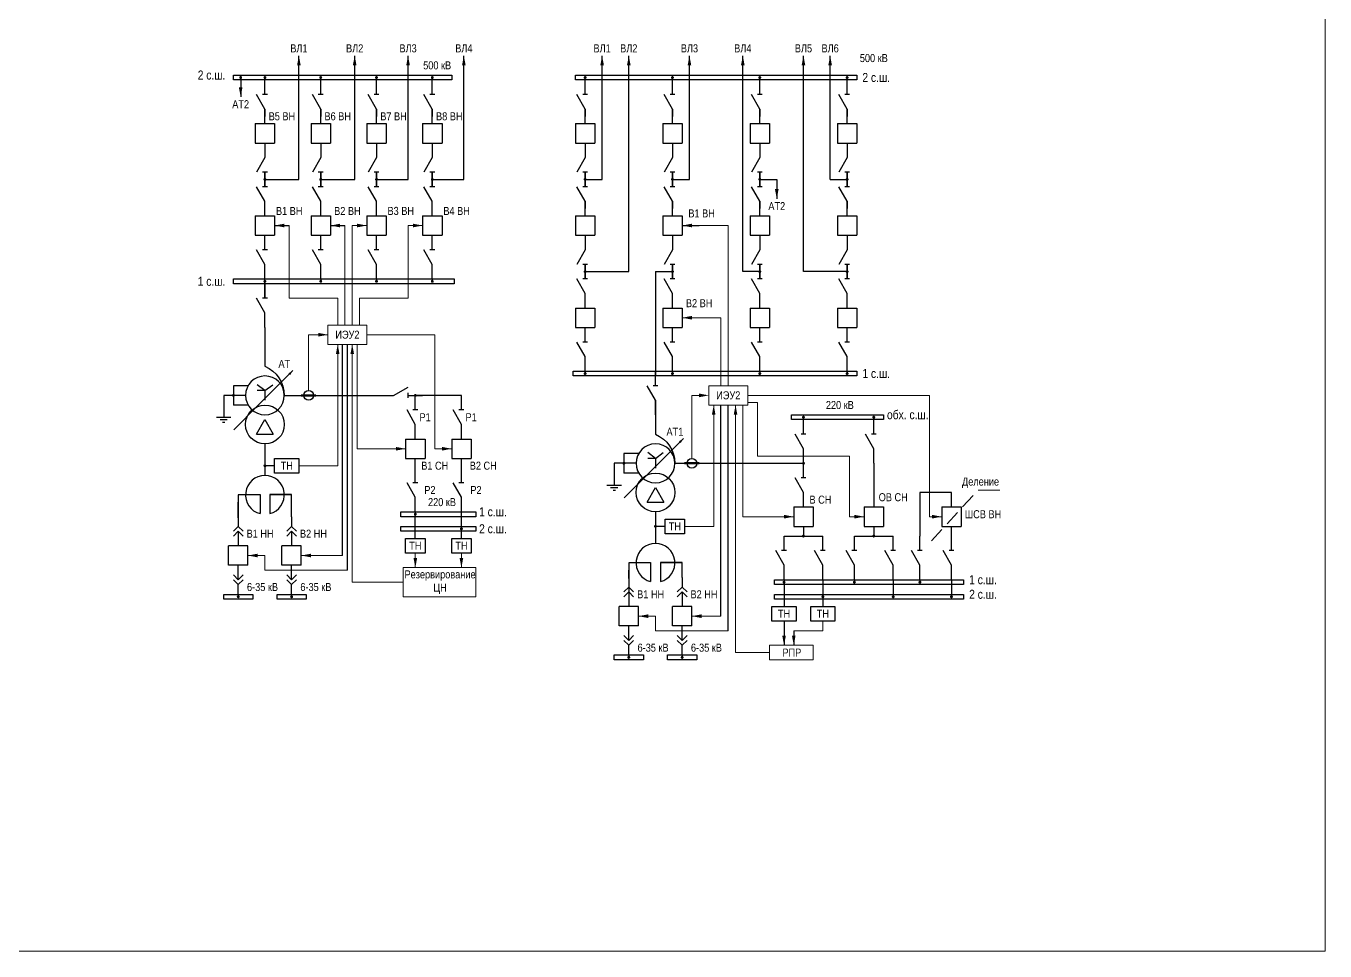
# Model space of a CAD drawing. Header units: millimetres. Extents: x 5769 to 10700, y 4225 to 6895.
# Drawn here: x 7390 to 7926, y 4225 to 4606 of the extents above; entities that cross this region are included whole.
import ezdxf
from ezdxf.enums import TextEntityAlignment as Align

# ---------------------------------------------------------------- set-up
doc = ezdxf.new("R2010")
doc.units = ezdxf.units.MM
doc.linetypes.add('HIDDEN', pattern=[9.525, 6.35, -3.175])
doc.layers.add('Основная', color=7, linetype='Continuous', lineweight=30)
doc.layers.add('Тонкая', color=7, linetype='Continuous', lineweight=13)
doc.styles.add('Narrow', font='ARIALN.TTF')
doc.styles.add('Вывод', font='tahoma.ttf', dxfattribs={"height": 2.5})
doc.styles.add('Компонент', font='ARIALN.TTF', dxfattribs={"height": 3.5})

# ---------------------------------------------------------------- blocks, each defined once
blk = doc.blocks.new('*U32')
at = {"color": 0}
blk.add_line((0, 0), (6, 3.43), dxfattribs=at)
blk = doc.blocks.new('*U23')
at = {"color": 0}
blk.add_line((0, -1), (0, 1), dxfattribs=at)
blk = doc.blocks.new('*U21')
at = {"color": 0}
for p, q in [((0, 3), (0, 9)), ((0, -9), (0, -3))]:
    blk.add_line(p, q, dxfattribs=at)
at = {"color": 0, "ltscale": 0.25, "rotation": 89.99999999999999}
for name, p in [('*U32', (0, -3)), ('*U23', (0, 3))]:
    blk.add_blockref(name, p, dxfattribs=at)
at = {"layer": 'Основная'}
for tag, height, style, p in [('В1', 2.5, 'Вывод', (2, 7)), ('ОУ', 3.5, 'Компонент', (-12, 0)), ('В2', 2.5, 'Вывод', (2, -7))]:
    blk.add_attdef(tag, text='', height=height, dxfattribs=dict(at, style=style)).set_placement(p, align=Align.MIDDLE_CENTER)
blk = doc.blocks.new('*U29')
at = {"color": 0}
for p, q in [((0, 0), (-8, 0)), ((-8, -8), (-8, 0)), ((0, -8), (0, 0)), ((0, -8), (-8, -8))]:
    blk.add_line(p, q, dxfattribs=at)
at = {"layer": 'Основная', "style": 'Компонент'}
blk.add_attdef('ОУ', text='', height=3.5, dxfattribs=at).set_placement((-15, -3), align=Align.MIDDLE_CENTER)
blk = doc.blocks.new('*U35')
at = {"color": 0}
for p, q in [((0, 9), (0, 3)), ((0, -3), (0, -9))]:
    blk.add_line(p, q, dxfattribs=at)
at = {"color": 0, "ltscale": 0.25, "xscale": -1, "rotation": 90}
for name, p in [('*U32', (0, 3)), ('*U23', (0, -3))]:
    blk.add_blockref(name, p, dxfattribs=at)
at = {"layer": 'Основная'}
for tag, height, style, p in [('В2', 2.5, 'Вывод', (2, 7)), ('ОУ', 3.5, 'Компонент', (-12, 0)), ('В1', 2.5, 'Вывод', (2, -7))]:
    blk.add_attdef(tag, text='', height=height, dxfattribs=dict(at, style=style)).set_placement(p, align=Align.MIDDLE_CENTER)
blk = doc.blocks.new('*U14')
at = {"ltscale": 0.25}
for p, q in [((-3.46, -4), (0, 2)), ((0, 2), (3.46, -4)), ((-3.46, -4), (3.46, -4))]:
    blk.add_line(p, q, dxfattribs=at)
blk.add_circle((0, 0), 8, dxfattribs=at)
at = {"layer": 'Основная', "style": 'Компонент'}
blk.add_attdef('ОУ', text='', height=3.5, dxfattribs=at).set_placement((17, 0), align=Align.MIDDLE_CENTER)
blk = doc.blocks.new('*U15')
at = {"ltscale": 0.25}
for p, q in [((0, 0), (-20, 0)), ((14.44, 0), (0, 0))]:
    blk.add_line(p, q, dxfattribs=at)
blk.add_lwpolyline([(-18, 0, 1, 0, 0), (-20, 0, 0, 0, 0)], format="xyseb", dxfattribs=at)
at = {"layer": 'Основная', "style": 'Вывод'}
blk.add_attdef('ОС', text='', height=2.5, dxfattribs=at).set_placement((3, 2), align=Align.MIDDLE_CENTER)
blk = doc.blocks.new('*U68')
at = {"ltscale": 0.25}
for q in [(-3.2, 4.4), (3.2, 4.4), (0, -2), (3.21, 2)]:
    blk.add_line((0, 2), q, dxfattribs=at)
blk.add_circle((0, 0), 8, dxfattribs=at)
blk.add_arc((5.23, -0.15), 13.23, 113.2803, 179.3396, dxfattribs=at)
at = {"layer": 'Основная', "style": 'Компонент'}
blk.add_attdef('ОУ', text='', height=3.5, dxfattribs=at).set_placement((-17, 0), align=Align.MIDDLE_CENTER)
blk = doc.blocks.new('*U50')
at = {"color": 0}
for p, q in [((-3, 0), (3, 0)), ((0, 3), (0, 0)), ((-1.5, -1), (1.5, -1)), ((-0.5, -2), (0.5, -2))]:
    blk.add_line(p, q, dxfattribs=at)
blk = doc.blocks.new('*U72')
at = {"layer": 'Основная', "ltscale": 0.25}
for p, q in [((2, 2), (0, 0)), ((0, 0), (2, -2))]:
    blk.add_line(p, q, dxfattribs=at)
blk = doc.blocks.new('*U40')
at = {"color": 0}
for p, q in [((0, 6), (0, 2)), ((0, 0), (0, -6))]:
    blk.add_line(p, q, dxfattribs=at)
at = {"color": 0, "ltscale": 0.25, "xscale": -1, "rotation": 90}
for p in [(0, 2), (0, 0)]:
    blk.add_blockref('*U72', p, dxfattribs=at)
at = {"layer": 'Основная'}
for tag, height, style, p in [('ОУ2', 3.5, 'Компонент', (-5, 6)), ('В2', 2.5, 'Вывод', (3, 6)), ('ОУ1', 3.5, 'Компонент', (-5, -6)), ('В1', 2.5, 'Вывод', (3, -6))]:
    blk.add_attdef(tag, text='', height=height, dxfattribs=dict(at, style=style)).set_placement(p, align=Align.MIDDLE_CENTER)
blk = doc.blocks.new('*U42')
at = {"color": 0}
for p, q in [((0, 0), (0, 6)), ((0, -6), (0, -2))]:
    blk.add_line(p, q, dxfattribs=at)
at = {"color": 0, "ltscale": 0.25, "rotation": 89.99999999999999}
for p in [(0, 0), (0, -2)]:
    blk.add_blockref('*U72', p, dxfattribs=at)
at = {"layer": 'Основная'}
for tag, height, style, p in [('ОУ1', 3.5, 'Компонент', (-5, 6)), ('В1', 2.5, 'Вывод', (3, 6)), ('ОУ2', 3.5, 'Компонент', (-5, -6)), ('В2', 2.5, 'Вывод', (3, -6))]:
    blk.add_attdef(tag, text='', height=height, dxfattribs=dict(at, style=style)).set_placement(p, align=Align.MIDDLE_CENTER)
blk = doc.blocks.new('*U69')
at = {"color": 0}
for p, q in [((0, 3), (0, 9)), ((0, -9), (0, -3))]:
    blk.add_line(p, q, dxfattribs=at)
at = {"color": 0, "ltscale": 0.25, "rotation": 89.99999999999999}
for name, p in [('*U32', (0, -3)), ('*U23', (0, 3))]:
    blk.add_blockref(name, p, dxfattribs=at)
at = {"layer": 'Основная'}
for tag, height, style, p in [('В1', 2.5, 'Вывод', (2, 7)), ('ОУ', 3.5, 'Компонент', (-13, -1)), ('В2', 2.5, 'Вывод', (2, -7))]:
    blk.add_attdef(tag, text='', height=height, dxfattribs=dict(at, style=style)).set_placement(p, align=Align.MIDDLE_CENTER)
blk = doc.blocks.new('*U51')
at = {"ltscale": 0.25}
blk.add_circle((0, 0), 2, dxfattribs=at)
at = {"layer": 'Основная', "color": 0, "lineweight": 50}
blk.add_line((3, 0), (-3, 0), dxfattribs=at)
at = {"layer": 'Основная', "style": 'Компонент'}
blk.add_attdef('ОУ', text='', height=3.5, dxfattribs=at).set_placement((0, -6), align=Align.MIDDLE_CENTER)

msp = doc.modelspace()

# ---------------------------------------------------------------- linework, layer by layer
for p, q in [((7493, 4524), (7499, 4524)), ((7516, 4524), (7522, 4524)), ((7661, 4524), (7668, 4524)), ((7521, 4388), (7521, 4475)), ((7523, 4382), (7523, 4475)), ((7677, 4363), (7677, 4450)), ((7680, 4357), (7680, 4450)), ((7703, 4361), (7703, 4352)), ((7703, 4358), (7703, 4351)), ((7707, 4357), (7707, 4351))]:
    msp.add_line(p, q)
at = {"layer": 'Основная'}
for p, q in [((7503, 4543), (7503, 4594)), ((7526, 4543), (7526, 4594)), ((7548, 4543), (7548, 4594)), ((7571, 4543), (7571, 4594)), ((7628, 4543), (7628, 4594)), ((7639, 4505), (7639, 4594)), ((7664, 4543), (7664, 4594)), ((7686, 4505), (7686, 4594)), ((7711, 4505), (7711, 4594)), ((7722, 4543), (7722, 4594)), ((7479, 4585), (7479, 4577)), ((7479, 4584), (7479, 4585)), ((7489, 4584), (7489, 4585)), ((7512, 4584), (7512, 4585)), ((7535, 4584), (7535, 4585)), ((7558, 4584), (7558, 4585)), ((7621, 4584), (7621, 4585)), ((7657, 4584), (7657, 4585)), ((7693, 4584), (7693, 4585)), ((7729, 4584), (7729, 4585)), ((7489, 4572), (7489, 4569)), ((7512, 4572), (7512, 4569)), ((7535, 4572), (7535, 4569)), ((7558, 4572), (7558, 4569)), ((7621, 4572), (7621, 4569)), ((7657, 4572), (7657, 4569)), ((7693, 4572), (7693, 4569)), ((7729, 4572), (7729, 4569)), ((7489, 4543), (7503, 4543)), ((7512, 4543), (7526, 4543)), ((7535, 4543), (7548, 4543)), ((7558, 4543), (7571, 4543)), ((7621, 4543), (7628, 4543)), ((7657, 4543), (7664, 4543)), ((7693, 4543), (7700, 4543)), ((7700, 4543), (7700, 4535)), ((7722, 4543), (7729, 4543)), ((7621, 4534), (7621, 4531)), ((7657, 4534), (7657, 4531)), ((7693, 4534), (7693, 4531)), ((7729, 4534), (7729, 4531)), ((7489, 4514), (7489, 4518)), ((7512, 4514), (7512, 4518)), ((7535, 4514), (7535, 4518)), ((7558, 4514), (7558, 4518)), ((7621, 4505), (7639, 4505)), ((7650, 4505), (7650, 4462)), ((7650, 4505), (7657, 4505)), ((7693, 4505), (7686, 4505)), ((7729, 4505), (7711, 4505)), ((7489, 4500), (7489, 4502)), ((7489, 4500), (7489, 4494)), ((7512, 4502), (7512, 4501)), ((7535, 4502), (7535, 4501)), ((7558, 4502), (7558, 4501)), ((7489, 4482), (7489, 4466)), ((7621, 4476), (7621, 4480)), ((7657, 4476), (7657, 4480)), ((7693, 4476), (7693, 4480)), ((7729, 4476), (7729, 4480)), ((7621, 4464), (7621, 4463)), ((7657, 4464), (7657, 4463)), ((7693, 4464), (7693, 4463)), ((7729, 4464), (7729, 4463)), ((7570, 4454), (7551, 4454)), ((7650, 4452), (7650, 4442)), ((7711, 4444), (7711, 4445)), ((7740, 4444), (7740, 4445)), ((7650, 4442), (7650, 4438)), ((7489, 4434), (7489, 4421)), ((7493, 4425), (7489, 4425)), ((7551, 4424), (7551, 4428)), ((7570, 4424), (7570, 4428)), ((7740, 4426), (7740, 4408)), ((7478, 4413), (7478, 4400)), ((7772, 4414), (7759, 4414)), ((7759, 4414), (7759, 4396)), ((7772, 4408), (7772, 4414)), ((7478, 4403.5), (7478, 4410)), ((7551, 4406), (7551, 4405)), ((7551, 4395), (7551, 4405)), ((7570, 4400), (7570, 4406)), ((7650, 4406), (7650, 4393)), ((7570, 4400), (7570, 4399)), ((7570, 4395), (7570, 4399)), ((7654, 4400), (7650, 4400)), ((7711, 4400), (7711, 4396)), ((7740, 4400), (7740, 4396)), ((7772, 4396), (7772, 4400)), ((7703, 4396), (7711, 4396)), ((7711, 4396), (7719, 4396)), ((7732, 4396), (7740, 4396)), ((7740, 4396), (7748, 4396)), ((7639, 4385), (7639, 4372)), ((7639, 4378.5), (7639, 4382)), ((7703, 4378), (7703, 4377)), ((7703, 4377), (7703, 4367)), ((7719, 4378), (7719, 4372)), ((7732, 4378), (7732, 4377)), ((7748, 4378), (7748, 4372)), ((7759, 4378), (7759, 4377)), ((7772, 4378), (7772, 4372)), ((7478, 4372), (7478, 4371)), ((7500, 4372), (7500, 4371)), ((7719, 4372), (7719, 4371)), ((7719, 4371), (7719, 4367)), ((7748, 4372), (7748, 4371)), ((7772, 4372), (7772, 4371)), ((7639, 4347), (7639, 4346)), ((7661, 4347), (7661, 4346))]:
    msp.add_line(p, q, dxfattribs=at)
for points in [[(7476, 4586), (7566, 4586), (7566, 4584), (7476, 4584)], [(7617, 4586), (7733, 4586), (7733, 4584), (7617, 4584)], [(7476, 4502), (7567, 4502), (7567, 4500), (7476, 4500)], [(7616, 4464), (7733, 4464), (7733, 4462), (7616, 4462)], [(7706, 4446), (7744, 4446), (7744, 4444), (7706, 4444)], [(7493, 4428), (7503, 4428), (7503, 4422), (7493, 4422)], [(7545, 4406), (7576, 4406), (7576, 4404), (7545, 4404)], [(7654, 4403), (7662, 4403), (7662, 4397), (7654, 4397)], [(7545, 4400), (7576, 4400), (7576, 4398), (7545, 4398)], [(7547, 4395), (7555, 4395), (7555, 4389), (7547, 4389)], [(7566, 4395), (7574, 4395), (7574, 4389), (7566, 4389)], [(7699, 4378), (7777, 4378), (7777, 4376), (7699, 4376)], [(7472, 4372), (7484, 4372), (7484, 4370), (7472, 4370)], [(7494, 4372), (7506, 4372), (7506, 4370), (7494, 4370)], [(7699, 4372), (7777, 4372), (7777, 4370), (7699, 4370)], [(7698, 4367), (7708, 4367), (7708, 4361), (7698, 4361)], [(7714, 4367), (7724, 4367), (7724, 4361), (7714, 4361)], [(7633, 4347), (7645, 4347), (7645, 4345), (7633, 4345)], [(7655, 4347), (7667, 4347), (7667, 4345), (7655, 4345)]]:
    msp.add_lwpolyline(points, close=True, dxfattribs=at)
at = {"layer": 'Основная', "ltscale": 0.25, "const_width": 0.6}
for points in [[(7478.7, 4585, 1), (7479.3, 4585, 1)], [(7488.7, 4585, 1), (7489.3, 4585, 1)], [(7511.7, 4585, 1), (7512.3, 4585, 1)], [(7534.7, 4585, 1), (7535.3, 4585, 1)], [(7557.7, 4585, 1), (7558.3, 4585, 1)], [(7620.7, 4585, 1), (7621.3, 4585, 1)], [(7656.7, 4585, 1), (7657.3, 4585, 1)], [(7692.7, 4585, 1), (7693.3, 4585, 1)], [(7728.7, 4585, 1), (7729.3, 4585, 1)], [(7489.3, 4543.01, 1), (7488.7, 4543.01, 1)], [(7512.3, 4543.01, 1), (7511.7, 4543.01, 1)], [(7535.3, 4543.01, 1), (7534.7, 4543.01, 1)], [(7558.3, 4543.01, 1), (7557.7, 4543.01, 1)], [(7621.3, 4543.01, 1), (7620.7, 4543.01, 1)], [(7657.3, 4543.01, 1), (7656.7, 4543.01, 1)], [(7693.3, 4543.01, 1), (7692.7, 4543.01, 1)], [(7729.3, 4543.01, 1), (7728.7, 4543.01, 1)], [(7621.3, 4505.01, 1), (7620.7, 4505.01, 1)], [(7657.3, 4505.01, 1), (7656.7, 4505.01, 1)], [(7693.3, 4505.01, 1), (7692.7, 4505.01, 1)], [(7729.3, 4505.01, 1), (7728.7, 4505.01, 1)], [(7488.7, 4501, 1), (7489.3, 4501, 1)], [(7511.7, 4501, 1), (7512.3, 4501, 1)], [(7534.7, 4501, 1), (7535.3, 4501, 1)], [(7557.7, 4501, 1), (7558.3, 4501, 1)], [(7620.7, 4463, 1), (7621.3, 4463, 1)], [(7656.7, 4463, 1), (7657.3, 4463, 1)], [(7692.7, 4463, 1), (7693.3, 4463, 1)], [(7728.7, 4463, 1), (7729.3, 4463, 1)], [(7475.7, 4454, 1), (7476.3, 4454, 1)], [(7550.7, 4454, 1), (7551.3, 4454, 1)], [(7710.7, 4445, 1), (7711.3, 4445, 1)], [(7739.7, 4445, 1), (7740.3, 4445, 1)], [(7488.7, 4425, 1), (7489.3, 4425, 1)], [(7636.7, 4426, 1), (7637.3, 4426, 1)], [(7711.3, 4426.01, 1), (7710.7, 4426.01, 1)], [(7550.7, 4405, 1), (7551.3, 4405, 1)], [(7569.7, 4399, 1), (7570.3, 4399, 1)], [(7649.7, 4400, 1), (7650.3, 4400, 1)], [(7711.3, 4396.01, 1), (7710.7, 4396.01, 1)], [(7740.3, 4396.01, 1), (7739.7, 4396.01, 1)], [(7702.7, 4377, 1), (7703.3, 4377, 1)], [(7731.7, 4377, 1), (7732.3, 4377, 1)], [(7758.7, 4377, 1), (7759.3, 4377, 1)], [(7477.7, 4371, 1), (7478.3, 4371, 1)], [(7499.7, 4371, 1), (7500.3, 4371, 1)], [(7718.7, 4371, 1), (7719.3, 4371, 1)], [(7747.7, 4371, 1), (7748.3, 4371, 1)], [(7771.7, 4371, 1), (7772.3, 4371, 1)], [(7638.7, 4346, 1), (7639.3, 4346, 1)], [(7660.7, 4346, 1), (7661.3, 4346, 1)]]:
    msp.add_lwpolyline(points, format="xyb", close=True, dxfattribs=at)
at = {"layer": 'Основная'}
for points in [[(7482, 4458), (7476, 4458)], [(7476, 4458), (7476, 4450)], [(7476, 4454), (7472, 4454)], [(7472, 4454), (7472, 4448)], [(7481, 4454), (7475, 4454)], [(7497, 4454), (7515, 4454)], [(7515, 4454), (7542, 4454)], [(7482, 4450), (7476, 4450)], [(7489, 4434), (7489, 4426)], [(7643, 4430), (7637, 4430)], [(7637, 4430), (7637, 4422)], [(7637, 4426), (7633, 4426)], [(7633, 4426), (7633, 4420)], [(7642, 4426), (7636, 4426)], [(7658, 4426), (7676, 4426)], [(7676, 4426), (7711, 4426)], [(7643, 4422), (7637, 4422)], [(7478, 4413.13), (7487, 4413.13), (7487, 4405.25)], [(7478, 4413.13), (7487, 4413.13)], [(7500, 4413.13), (7491, 4413.13), (7491, 4405.25)], [(7491, 4413.13), (7500, 4413.13)], [(7500, 4404), (7500, 4413.13)], [(7650, 4406), (7650, 4398)], [(7639, 4385.13), (7648, 4385.13), (7648, 4377.25)], [(7639, 4385.13), (7648, 4385.13)], [(7661, 4385.13), (7652, 4385.13), (7652, 4377.25)], [(7652, 4385.13), (7661, 4385.13)], [(7661, 4379), (7661, 4385.13)]]:
    msp.add_lwpolyline(points, dxfattribs=at)
at = {"layer": 'Основная', "ltscale": 0.25}
for centre in [(7489, 4413), (7650, 4385)]:
    msp.add_arc(centre, 8, 284.4775, 255.5225, dxfattribs=at)
at = {"layer": 'Тонкая'}
for p, q in [((7499, 4524), (7499, 4494)), ((7522, 4524), (7522, 4483)), ((7525, 4524), (7525, 4483)), ((7531, 4524), (7525, 4524)), ((7554, 4524), (7548, 4524)), ((7548, 4524), (7548, 4494)), ((7668, 4524), (7680, 4524)), ((7680, 4524), (7680, 4458)), ((7499, 4494), (7519, 4494)), ((7519, 4494), (7519, 4483)), ((7528, 4483), (7528, 4494)), ((7528, 4494), (7548, 4494)), ((7661, 4486), (7677, 4486)), ((7677, 4486), (7677, 4458)), ((7507, 4479), (7515, 4479)), ((7507, 4456), (7507, 4479)), ((7531, 4479), (7559, 4479)), ((7559, 4432), (7559, 4479)), ((7519, 4475), (7519, 4425)), ((7525, 4475), (7525, 4377)), ((7527, 4475), (7527, 4432)), ((7665, 4454), (7670, 4454)), ((7665, 4454), (7665, 4428)), ((7763, 4454), (7688, 4454)), ((7688, 4451), (7692, 4451)), ((7692, 4451), (7692, 4429)), ((7763, 4404), (7763, 4454)), ((7674, 4400), (7674, 4450)), ((7683, 4348), (7683, 4450)), ((7686, 4404), (7686, 4450)), ((7527, 4432), (7547, 4432)), ((7559, 4432), (7566, 4432)), ((7692, 4429), (7730, 4429)), ((7730, 4429), (7730, 4404)), ((7503, 4425), (7519, 4425)), ((7783, 4415), (7792, 4415)), ((7707, 4404), (7686, 4404)), ((7736, 4404), (7730, 4404)), ((7768, 4404), (7763, 4404)), ((7662, 4400), (7674, 4400)), ((7482, 4388), (7489, 4388)), ((7489, 4388), (7489, 4382)), ((7521, 4388), (7504, 4388)), ((7551, 4389), (7551, 4383)), ((7570, 4389), (7570, 4383)), ((7489, 4382), (7523, 4382)), ((7546, 4377), (7525, 4377)), ((7643, 4363), (7650, 4363)), ((7650, 4363), (7650, 4357)), ((7677, 4363), (7665, 4363)), ((7719, 4357), (7719, 4361)), ((7650, 4357), (7680, 4357)), ((7707, 4357), (7719, 4357)), ((7697, 4348), (7683, 4348))]:
    msp.add_line(p, q, dxfattribs=at)
at = {"layer": 'Тонкая', "linetype": 'HIDDEN'}
msp.add_line((7763.76, 4394.04), (7782.86, 4414.95), dxfattribs=at)
at = {"layer": 'Тонкая', "color": 6}
msp.add_lwpolyline([(6855, 4977), (7926, 4977), (7926, 4225), (6855, 4225)], close=True, dxfattribs=at)
at = {"layer": 'Тонкая', "ltscale": 0.3}
for points in [[(7503, 4594, 0, 1.5, 0), (7503, 4590, 0, 0, 0)], [(7526, 4594, 0, 1.5, 0), (7526, 4590, 0, 0, 0)], [(7548, 4594, 0, 1.5, 0), (7548, 4590, 0, 0, 0)], [(7571, 4594, 0, 1.5, 0), (7571, 4590, 0, 0, 0)], [(7628, 4594, 0, 1.5, 0), (7628, 4590, 0, 0, 0)], [(7639, 4594, 0, 1.5, 0), (7639, 4590, 0, 0, 0)], [(7664, 4594, 0, 1.5, 0), (7664, 4590, 0, 0, 0)], [(7686, 4594, 0, 1.5, 0), (7686, 4590, 0, 0, 0)], [(7711, 4594, 0, 1.5, 0), (7711, 4590, 0, 0, 0)], [(7722, 4594, 0, 1.5, 0), (7722, 4590, 0, 0, 0)], [(7479, 4577, 0, 1.5, 0), (7479, 4581, 0, 0, 0)], [(7700, 4535, 0, 1.5, 0), (7700, 4539, 0, 0, 0)], [(7493, 4524, 0, 1.5, 0), (7497, 4524, 0, 0, 0)], [(7516, 4524, 0, 1.5, 0), (7520, 4524, 0, 0, 0)], [(7531, 4524, 0, 1.5, 0), (7527, 4524, 0, 0, 0)], [(7554, 4524, 0, 1.5, 0), (7550, 4524, 0, 0, 0)], [(7661, 4524, 0, 1.5, 0), (7665, 4524, 0, 0, 0)], [(7661, 4486, 0, 1.5, 0), (7665, 4486, 0, 0, 0)], [(7515, 4479, 0, 1.5, 0), (7511, 4479, 0, 0, 0)], [(7519, 4475, 0, 1.5, 0), (7519, 4471, 0, 0, 0)], [(7525, 4475, 0, 1.5, 0), (7525, 4471, 0, 0, 0)], [(7672, 4454, 0, 1.5, 0), (7668, 4454, 0, 0, 0)], [(7674, 4450, 0, 1.5, 0), (7674, 4446, 0, 0, 0)], [(7683, 4450, 0, 1.5, 0), (7683, 4446, 0, 0, 0)], [(7547, 4432, 0, 1.5, 0), (7543, 4432, 0, 0, 0)], [(7566, 4432, 0, 1.5, 0), (7562, 4432, 0, 0, 0)], [(7707, 4404, 0, 1.5, 0), (7703, 4404, 0, 0, 0)], [(7736, 4404, 0, 1.5, 0), (7732, 4404, 0, 0, 0)], [(7768, 4404, 0, 1.5, 0), (7764, 4404, 0, 0, 0)], [(7482, 4388, 0, 1.5, 0), (7486, 4388, 0, 0, 0)], [(7504, 4388, 0, 1.5, 0), (7508, 4388, 0, 0, 0)], [(7551, 4383, 0, 1.5, 0), (7551, 4387, 0, 0, 0)], [(7570, 4383, 0, 1.5, 0), (7570, 4387, 0, 0, 0)], [(7643, 4363, 0, 1.5, 0), (7647, 4363, 0, 0, 0)], [(7665, 4363, 0, 1.5, 0), (7669, 4363, 0, 0, 0)], [(7703, 4351, 0, 1.5, 0), (7703, 4355, 0, 0, 0)], [(7707, 4351, 0, 1.5, 0), (7707, 4355, 0, 0, 0)]]:
    msp.add_lwpolyline(points, format="xyseb", dxfattribs=at)
at = {"layer": 'Тонкая'}
for points in [[(7515, 4483), (7531, 4483), (7531, 4475), (7515, 4475)], [(7672, 4458), (7688, 4458), (7688, 4450), (7672, 4450)], [(7546, 4383), (7576, 4383), (7576, 4371), (7546, 4371)], [(7697, 4351), (7715, 4351), (7715, 4345), (7697, 4345)]]:
    msp.add_lwpolyline(points, close=True, dxfattribs=at)

# ---------------------------------------------------------------- block references
at = {"layer": 'Основная'}
for name, p in [('*U21', (7489, 4575)), ('*U21', (7512, 4575)), ('*U21', (7535, 4575)), ('*U21', (7558, 4575)), ('*U21', (7621, 4575)), ('*U21', (7657, 4575)), ('*U21', (7693, 4575)), ('*U21', (7729, 4575)), ('*U35', (7489, 4549)), ('*U35', (7512, 4549)), ('*U35', (7535, 4549)), ('*U35', (7558, 4549)), ('*U35', (7621, 4549)), ('*U35', (7657, 4549)), ('*U35', (7693, 4549)), ('*U35', (7729, 4549)), ('*U21', (7489, 4537)), ('*U21', (7512, 4537)), ('*U21', (7535, 4537)), ('*U21', (7558, 4537)), ('*U21', (7621, 4537)), ('*U21', (7657, 4537)), ('*U21', (7693, 4537)), ('*U21', (7729, 4537)), ('*U21', (7489, 4511)), ('*U21', (7512, 4511)), ('*U21', (7535, 4511)), ('*U21', (7558, 4511)), ('*U35', (7621, 4511)), ('*U35', (7657, 4511)), ('*U35', (7693, 4511)), ('*U35', (7729, 4511)), ('*U21', (7621, 4499)), ('*U21', (7657, 4499)), ('*U21', (7693, 4499)), ('*U21', (7729, 4499)), ('*U21', (7489, 4491)), ('*U21', (7621, 4473)), ('*U21', (7657, 4473)), ('*U21', (7693, 4473)), ('*U21', (7729, 4473)), ('*U21', (7650, 4455)), ('*U21', (7551, 4445)), ('*U69', (7570, 4445)), ('*U21', (7711, 4435)), ('*U21', (7740, 4435)), ('*U21', (7551, 4415)), ('*U69', (7570, 4415)), ('*U21', (7711, 4417)), ('*U21', (7703, 4387)), ('*U21', (7719, 4387)), ('*U21', (7732, 4387)), ('*U21', (7748, 4387)), ('*U21', (7759, 4387)), ('*U21', (7772, 4387))]:
    msp.add_blockref(name, p, dxfattribs=at)
at = {"layer": 'Основная', "ltscale": 0.25}
for name, p, rotation in [('*U29', (7485, 4558), 180), ('*U29', (7508, 4558), 180), ('*U29', (7531, 4558), 180), ('*U29', (7554, 4558), 180), ('*U29', (7617, 4558), 180), ('*U29', (7653, 4558), 180), ('*U29', (7689, 4558), 180), ('*U29', (7725, 4558), 180), ('*U29', (7485, 4520), 180), ('*U29', (7508, 4520), 180), ('*U29', (7531, 4520), 180), ('*U29', (7554, 4520), 180), ('*U29', (7617, 4520), 180), ('*U29', (7653, 4520), 180), ('*U29', (7689, 4520), 180), ('*U29', (7725, 4520), 180), ('*U29', (7617, 4482), 180), ('*U29', (7653, 4482), 180), ('*U29', (7689, 4482), 180), ('*U29', (7725, 4482), 180), ('*U15', (7486.36, 4450.05), 224.9999999999999), ('*U29', (7547, 4428), 180), ('*U29', (7566, 4428), 180), ('*U15', (7647.36, 4422.05), 224.9999999999999), ('*U29', (7707, 4400), 180), ('*U29', (7736, 4400), 180), ('*U29', (7768, 4400), 180)]:
    msp.add_blockref(name, p, dxfattribs=dict(at, rotation=rotation))
at = {"layer": 'Основная', "ltscale": 0.35, "xscale": -1}
for p in [(7489, 4454), (7650, 4426)]:
    msp.add_blockref('*U68', p, dxfattribs=at)
at = {"layer": 'Основная', "ltscale": 0.25}
for name, p in [('*U51', (7507, 4454)), ('*U50', (7472, 4445)), ('*U51', (7665, 4426)), ('*U50', (7633, 4417)), ('*U40', (7478, 4398)), ('*U40', (7500, 4398)), ('*U29', (7482, 4392)), ('*U29', (7504, 4392)), ('*U42', (7478, 4378)), ('*U42', (7500, 4378)), ('*U40', (7639, 4373)), ('*U40', (7661, 4373)), ('*U29', (7643, 4367)), ('*U29', (7665, 4367)), ('*U42', (7639, 4353)), ('*U42', (7661, 4353))]:
    msp.add_blockref(name, p, dxfattribs=at)
at = {"layer": 'Основная', "rotation": 270}
msp.add_blockref('*U21', (7545, 4454), dxfattribs=at)
at = {"layer": 'Основная', "ltscale": 0.35}
for p in [(7489, 4442), (7650, 4414)]:
    msp.add_blockref('*U14', p, dxfattribs=at)

# ---------------------------------------------------------------- texts
at = {"layer": 'Основная', "attachment_point": 5, "style": 'Narrow'}
for s, insert, char_height, width in [('\\pi-9.9,l9.9,t9.9;ВЛ1', (7503, 4597), 3.3, 40.3325), ('\\pi-9.9,l9.9,t9.9;ВЛ2', (7526, 4597), 3.3, 40.3325), ('\\pi-9.9,l9.9,t9.9;ВЛ3', (7548, 4597), 3.3, 40.3325), ('\\pi-9.9,l9.9,t9.9;ВЛ4', (7571, 4597), 3.3, 40.3325), ('\\pi-9.9,l9.9,t9.9;ВЛ1', (7628, 4597), 3.3, 40.3325), ('\\pi-9.9,l9.9,t9.9;ВЛ2', (7639, 4597), 3.3, 40.3325), ('\\pi-9.9,l9.9,t9.9;ВЛ3', (7664, 4597), 3.3, 40.3325), ('\\pi-9.9,l9.9,t9.9;ВЛ4', (7686, 4597), 3.3, 40.3325), ('\\pi-9.9,l9.9,t9.9;ВЛ5', (7711, 4597), 3.3, 40.3325), ('\\pi-9.9,l9.9,t9.9;ВЛ6', (7722, 4597), 3.3, 40.3325), ('\\pi-9.9,l9.9,t9.9;500 кВ', (7740, 4593), 3.3, 16.5012), ('\\pi-9.9,l9.9,t9.9;500 кВ', (7560, 4590), 3.3, 16.5012), ('\\pi-11.1,l11.1,t11.1;2 с.ш.', (7467, 4586), 3.7, 53.3807), ('\\pi-11.1,l11.1,t11.1;2 с.ш.', (7741, 4585), 3.7, 53.3807), ('\\pi-9.9,l9.9,t9.9;АТ2', (7479, 4574), 3.3, 10), ('\\pi-9.9,l9.9,t9.9;В5 ВН', (7496, 4569), 3.3, 21.8485), ('\\pi-9.9,l9.9,t9.9;В6 ВН', (7519, 4569), 3.3, 21.8485), ('\\pi-9.9,l9.9,t9.9;В7 ВН', (7542, 4569), 3.3, 21.8485), ('\\pi-9.9,l9.9,t9.9;В8 ВН', (7565, 4569), 3.3, 21.8485), ('\\pi-9.9,l9.9,t9.9;В1 ВН', (7499, 4530), 3.3, 21.8485), ('\\pi-9.9,l9.9,t9.9;В2 ВН', (7523, 4530), 3.3, 21.8485), ('\\pi-9.9,l9.9,t9.9;В3 ВН', (7545, 4530), 3.3, 21.8485), ('\\pi-9.9,l9.9,t9.9;В4 ВН', (7568, 4530), 3.3, 21.8485), ('\\pi-9.9,l9.9,t9.9;В1 ВН', (7669, 4529), 3.3, 21.8485), ('\\pi-9.9,l9.9,t9.9;АТ2', (7700, 4532), 3.3, 10), ('\\pi-11.1,l11.1,t11.1;1 с.ш.', (7467, 4501), 3.7, 53.3807), ('\\pi-9.9,l9.9,t9.9;В2 ВН', (7668, 4492), 3.3, 21.8485), ('ИЭУ2', (7523, 4479), 3.3, 16), ('\\pi-9.9,l9.9,t9.9;AT', (7497, 4467), 3.3, 10), ('\\pi-11.1,l11.1,t11.1;1 с.ш.', (7741, 4463), 3.7, 53.3807), ('ИЭУ2', (7680, 4454), 3.3, 16), ('\\pi-9.9,l9.9,t9.9;220 кВ', (7726, 4450), 3.3, 53.3807), ('\\pi-9.9,l9.9,t9.9;Р1', (7555, 4445), 3.3, 10), ('\\pi-9.9,l9.9,t9.9;Р1', (7574, 4445), 3.3, 10), ('\\pi-11.1,l11.1,t11.1;обх. с.ш.', (7754, 4446), 3.7, 53.3807), ('\\pi-9.9,l9.9,t9.9;AT1', (7658, 4439), 3.3, 10), ('ТН', (7498, 4425), 3.3, 10), ('\\pi-9.9,l9.9,t9.9;В1 СН', (7559, 4425), 3.3, 21.8485), ('\\pi-9.9,l9.9,t9.9;В2 СН', (7579, 4425), 3.3, 21.8485), ('\\pi-9.9,l9.9,t9.9;Деление', (7784, 4418), 3.3, 21.8485), ('\\pi-9.9,l9.9,t9.9;Р2', (7557, 4415), 3.3, 10), ('\\pi-9.9,l9.9,t9.9;Р2', (7576, 4415), 3.3, 10), ('\\pi-9.9,l9.9,t9.9;В СН', (7718, 4411), 3.3, 10), ('\\pi-9.9,l9.9,t9.9;ОВ СН', (7748, 4412), 3.3, 15.0349), ('\\pi-9.9,l9.9,t9.9;220 кВ', (7562, 4410), 3.3, 16.5012), ('\\pi-11.1,l11.1,t11.1;1 с.ш.', (7583, 4406), 3.7, 53.3807), ('\\pi-9.9,l9.9,t9.9;ШСВ ВН', (7785, 4405), 3.3, 18.7584), ('\\pi-9.9,l9.9,t9.9;В1 НН', (7487, 4397), 3.3, 21.8485), ('\\pi-9.9,l9.9,t9.9;В2 НН', (7509, 4397), 3.3, 21.8485), ('\\pi-11.1,l11.1,t11.1;2 с.ш.', (7583, 4399), 3.7, 53.3807), ('ТН', (7658, 4400), 3.3, 8), ('ТН', (7551, 4392), 3.3, 10), ('ТН', (7570, 4392), 3.3, 10), ('Резервирование ЦН', (7561.19, 4377), 3.3, 18.3886), ('\\pi-9.9,l9.9,t9.9;6-35 кВ', (7488, 4375), 3.3, 40.3325), ('\\pi-9.9,l9.9,t9.9;6-35 кВ', (7510, 4375), 3.3, 40.3325), ('\\pi-11.1,l11.1,t11.1;1 с.ш.', (7785, 4378), 3.7, 53.3807), ('\\pi-9.9,l9.9,t9.9;В1 НН', (7648, 4372), 3.3, 21.8485), ('\\pi-9.9,l9.9,t9.9;В2 НН', (7670, 4372), 3.3, 21.8485), ('\\pi-11.1,l11.1,t11.1;2 с.ш.', (7785, 4372), 3.7, 53.3807), ('ТН', (7703, 4364), 3.3, 10), ('ТН', (7719, 4364), 3.3, 10), ('\\pi-9.9,l9.9,t9.9;6-35 кВ', (7649, 4350), 3.3, 40.3325), ('\\pi-9.9,l9.9,t9.9;6-35 кВ', (7671, 4350), 3.3, 40.3325), ('\\pt9.9;РПР', (7706.22, 4348), 3.3, 17.5598)]:
    msp.add_mtext(s, dxfattribs=dict(at, insert=insert, char_height=char_height, width=width))

doc.saveas('drawing.dxf')
